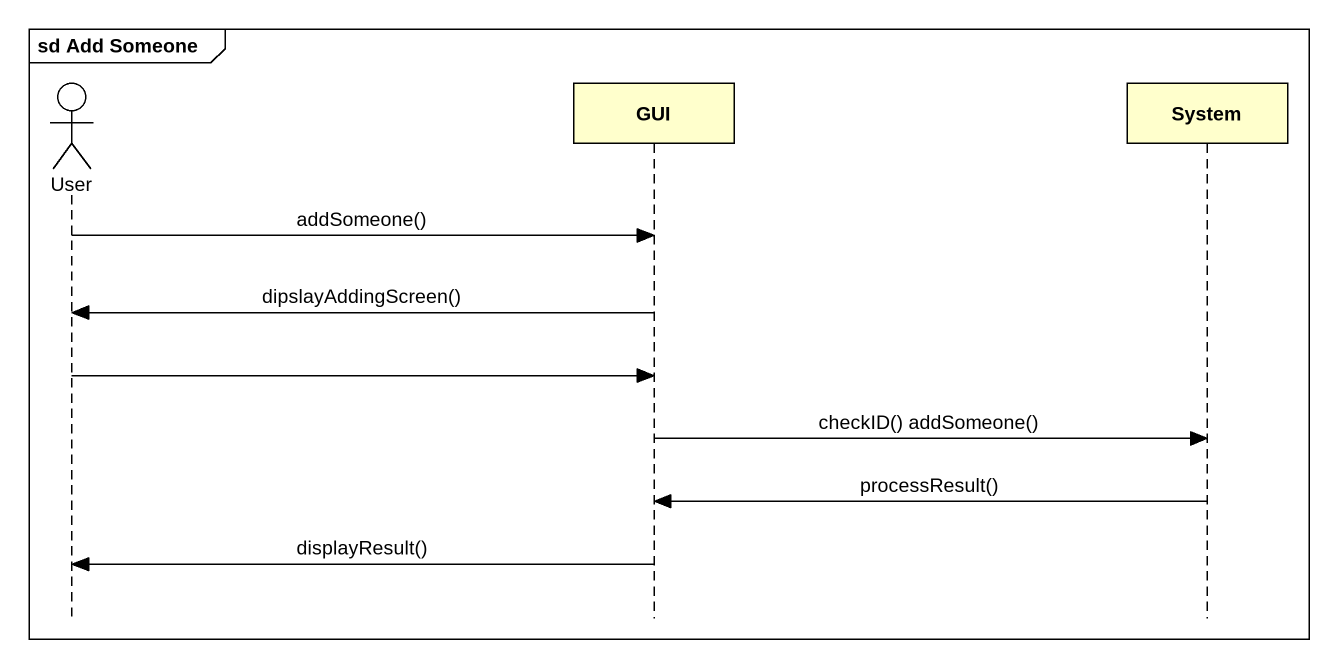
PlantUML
@startuml
mainframe sd Add Someone
hide footbox
actor User
participant GUI
participant System

User -> GUI : addSomeone()
GUI -> User : dipslayAddingScreen()
User -> GUI
GUI -> System : checkID() addSomeone()
System -> GUI : processResult()
GUI -> User : displayResult()
@enduml
